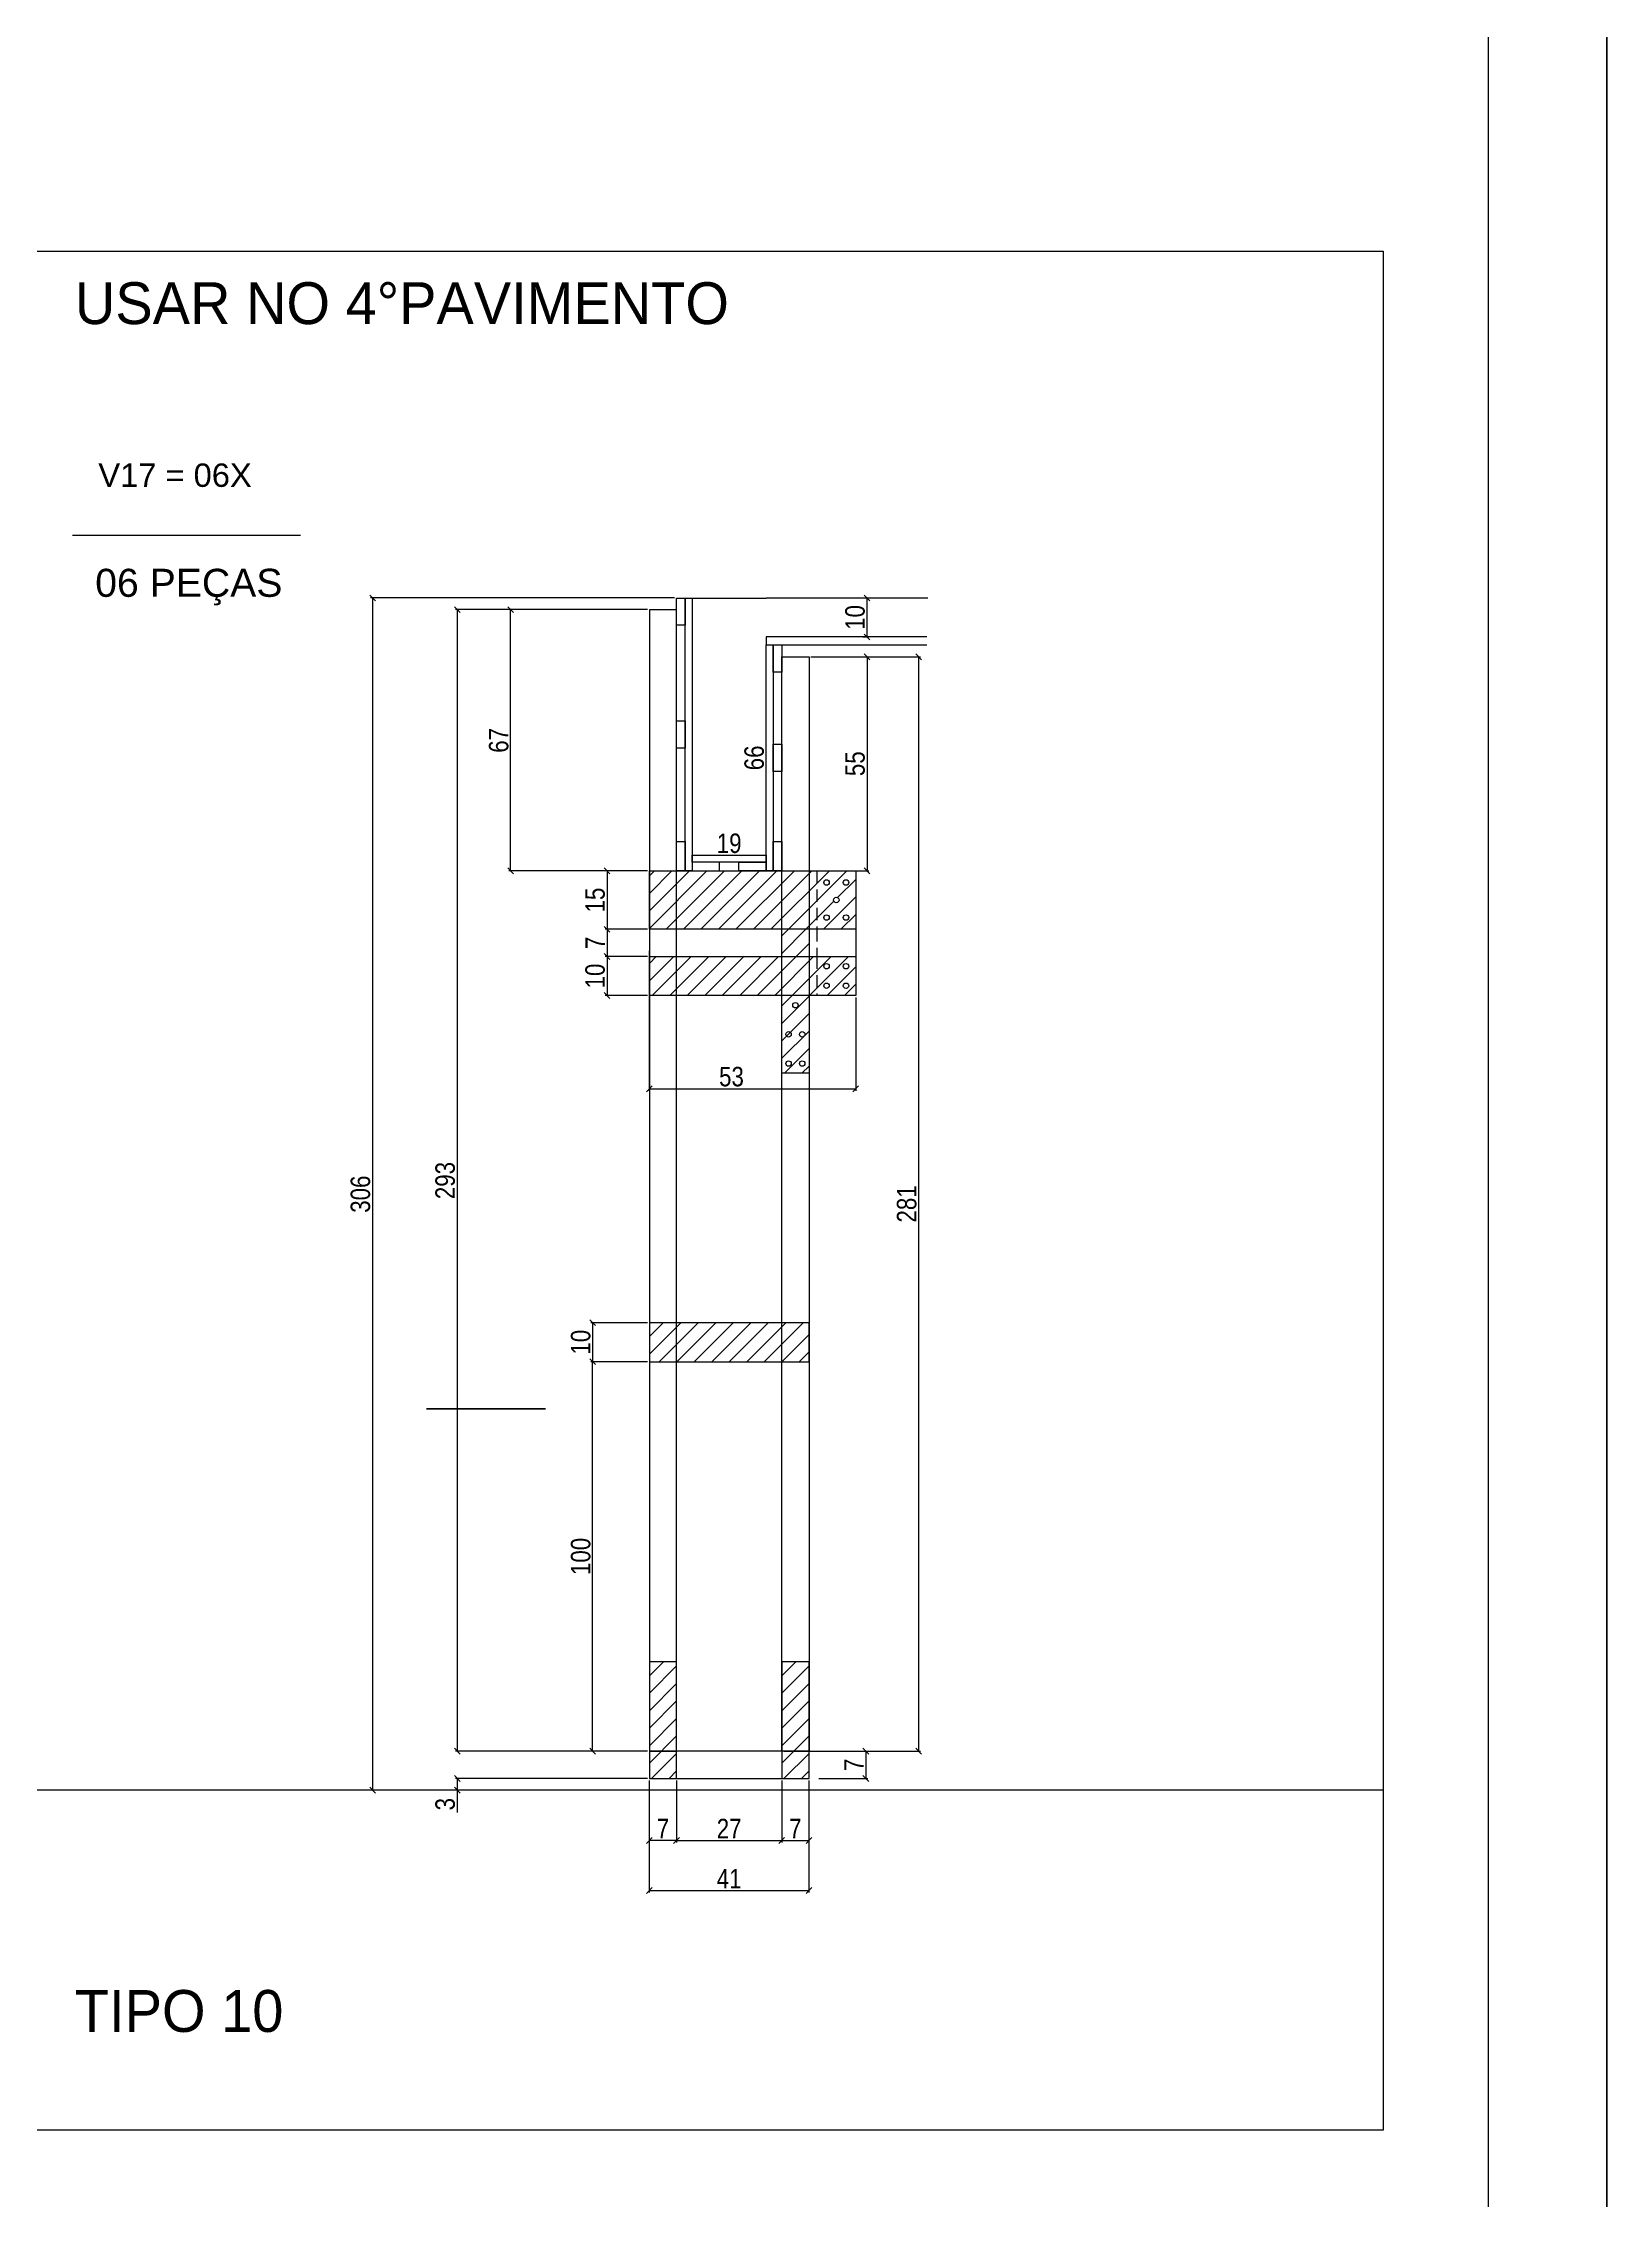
# Model space of a CAD drawing. Extents: x 23583 to 161354, y 153625 to 213918.
# Drawn here: x 34288 to 35091, y 211656 to 212764 of the extents above; entities that cross this region are included whole.
import ezdxf

# ---------------------------------------------------------------- set-up
doc = ezdxf.new("R2010")
doc.units = 0
doc.header["$PDMODE"] = 34
doc.header["$PDSIZE"] = 5
doc.linetypes.add('DASHED2', pattern=[9.525, 6.35, -3.175])
doc.layers.get('0').update_dxf_attribs({"linetype": 'CONTINUOUS'})
doc.layers.get('DEFPOINTS').update_dxf_attribs({"linetype": 'CONTINUOUS'})
for name, color, linetype in [('COTA', 241, 'CONTINUOUS'), ('detalhes', 4, 'CONTINUOUS'), ('HACHURA', 8, 'CONTINUOUS'), ('TIRAS REESCORAMENTO', 252, 'CONTINUOUS'), ('VIGAS', 3, 'CONTINUOUS')]:
    doc.layers.add(name, color=color, linetype=linetype)
doc.layers.add('FOLHA', color=255, linetype='CONTINUOUS', lineweight=40)
doc.styles.add('COTA TECNICA 2X', font='techl___.ttf', dxfattribs={"height": 10})
doc.styles.add('R80-50', font='arial.ttf', dxfattribs={"height": 10})
doc.styles.add('ROMAS860', font='ROMAS860.SHX', dxfattribs={"height": 8.5})
doc.dimstyles.new('SECAO', dxfattribs={"dimscale": 0.333333, "dimtxt": 5, "dimasz": 9, "dimexe": 3, "dimexo": 3, "dimgap": 3, "dimtad": 1, "dimdec": 1, "dimlfac": 0.5, "dimzin": 12, "dimdsep": 46, "dimtxsty": 'COTA TECNICA 2X', "dimblk1": 'OBLIQUE', "dimblk2": 'OBLIQUE', "dimsah": 1, "dimcen": 0.9, "dimclrd": 4, "dimclre": 4, "dimclrt": 240, "dimadec": 1, "dimazin": 3, "dimtfac": 1, "dimtdec": 1, "dimtmove": 0, "dimatfit": 3, "dimfxl": 1, "dimtolj": 1, "dimtzin": 12, "dimarcsym": 0})
pattern_1 = [(45, (11006.978, 14015.694), (-4.49012806, 4.49012806), [])]

# ---------------------------------------------------------------- blocks, each defined once
blk = doc.blocks.new('_Oblique')
at = {"color": 0, "linetype": 'ByBlock', "lineweight": -2}
blk.add_line((-0.5, -0.5), (0.5, 0.5), dxfattribs=at)
blk = doc.blocks.new('*D3094')
at = {"layer": 'DEFPOINTS', "color": 0, "transparency": 16777216}
for p in [(34598.8, 212473.1), (34500.2, 211887), (34598.8, 211887)]:
    blk.add_point(p, dxfattribs=at)
at = {"layer": 'detalhes', "color": 4, "lineweight": -2, "transparency": 16777216}
for p, q in [((34597.8, 212473.1), (34499.2, 212473.1)), ((34500.2, 212473.1), (34500.2, 211887)), ((34597.8, 211887), (34499.2, 211887))]:
    blk.add_line(p, q, dxfattribs=at)
at = {"layer": 'detalhes', "color": 4, "lineweight": -2, "transparency": 16777216, "xscale": 3, "yscale": 3, "zscale": 3}
for p, rotation in [((34500.2, 212473.1), 90), ((34500.2, 211887), 270)]:
    blk.add_blockref('_Oblique', p, dxfattribs=dict(at, rotation=rotation))
at = {"layer": 'detalhes', "color": 240, "transparency": 16777216, "insert": (34494, 212180), "char_height": 10, "attachment_point": 5, "rotation": 90, "style": 'COTA TECNICA 2X'}
blk.add_mtext('\\A1;293', dxfattribs=at)
blk = doc.blocks.new('*D3095')
at = {"layer": 'DEFPOINTS', "color": 0, "transparency": 16777216}
for p in [(34598.8, 211873), (34680.8, 211873), (34680.8, 211815.5)]:
    blk.add_point(p, dxfattribs=at)
at = {"layer": 'detalhes', "color": 4, "lineweight": -2, "transparency": 16777216}
for p, q in [((34598.8, 211872), (34598.8, 211814.5)), ((34680.8, 211872), (34680.8, 211814.5)), ((34598.8, 211815.5), (34680.8, 211815.5))]:
    blk.add_line(p, q, dxfattribs=at)
at = {"layer": 'detalhes', "color": 4, "lineweight": -2, "transparency": 16777216, "xscale": 3, "yscale": 3, "zscale": 3, "rotation": 180}
blk.add_blockref('_Oblique', (34598.8, 211815.5), dxfattribs=at)
at = {"layer": 'detalhes', "color": 4, "lineweight": -2, "transparency": 16777216, "xscale": 3, "yscale": 3, "zscale": 3}
blk.add_blockref('_Oblique', (34680.8, 211815.5), dxfattribs=at)
at = {"layer": 'detalhes', "color": 240, "transparency": 16777216, "insert": (34639.8, 211821.6), "char_height": 10, "attachment_point": 5, "style": 'COTA TECNICA 2X'}
blk.add_mtext('\\A1;41', dxfattribs=at)
blk = doc.blocks.new('*D3096')
at = {"layer": 'DEFPOINTS', "color": 0, "transparency": 16777216}
for p in [(34612.8, 211873), (34666.8, 211873), (34666.8, 211841.2)]:
    blk.add_point(p, dxfattribs=at)
at = {"layer": 'detalhes', "color": 4, "lineweight": -2, "transparency": 16777216}
for p, q in [((34612.8, 211872), (34612.8, 211840.2)), ((34666.8, 211872), (34666.8, 211840.2)), ((34612.8, 211841.2), (34666.8, 211841.2))]:
    blk.add_line(p, q, dxfattribs=at)
at = {"layer": 'detalhes', "color": 4, "lineweight": -2, "transparency": 16777216, "xscale": 3, "yscale": 3, "zscale": 3, "rotation": 180}
blk.add_blockref('_Oblique', (34612.8, 211841.2), dxfattribs=at)
at = {"layer": 'detalhes', "color": 4, "lineweight": -2, "transparency": 16777216, "xscale": 3, "yscale": 3, "zscale": 3}
blk.add_blockref('_Oblique', (34666.8, 211841.2), dxfattribs=at)
at = {"layer": 'detalhes', "color": 240, "transparency": 16777216, "insert": (34639.8, 211847.3), "char_height": 10, "attachment_point": 5, "style": 'COTA TECNICA 2X'}
blk.add_mtext('\\A1;27', dxfattribs=at)
blk = doc.blocks.new('*D3097')
at = {"layer": 'DEFPOINTS', "color": 0, "transparency": 16777216}
for p in [(34666.8, 211841.2), (34680.8, 211841.2), (34680.8, 211841.2)]:
    blk.add_point(p, dxfattribs=at)
at = {"layer": 'detalhes', "color": 4, "lineweight": -2, "transparency": 16777216}
blk.add_line((34666.8, 211841.2), (34680.8, 211841.2), dxfattribs=at)
at = {"layer": 'detalhes', "color": 4, "lineweight": -2, "transparency": 16777216, "xscale": 3, "yscale": 3, "zscale": 3, "rotation": 180}
blk.add_blockref('_Oblique', (34666.8, 211841.2), dxfattribs=at)
at = {"layer": 'detalhes', "color": 4, "lineweight": -2, "transparency": 16777216, "xscale": 3, "yscale": 3, "zscale": 3}
blk.add_blockref('_Oblique', (34680.8, 211841.2), dxfattribs=at)
at = {"layer": 'detalhes', "color": 240, "transparency": 16777216, "insert": (34673.8, 211847.3), "char_height": 10, "attachment_point": 5, "style": 'COTA TECNICA 2X'}
blk.add_mtext('\\A1;7', dxfattribs=at)
blk = doc.blocks.new('*D3098')
at = {"layer": 'DEFPOINTS', "color": 0, "transparency": 16777216}
for p in [(34598.8, 211841.2), (34598.8, 211841.2), (34612.8, 211841.2)]:
    blk.add_point(p, dxfattribs=at)
at = {"layer": 'detalhes', "color": 4, "lineweight": -2, "transparency": 16777216}
blk.add_line((34612.8, 211841.2), (34598.8, 211841.2), dxfattribs=at)
at = {"layer": 'detalhes', "color": 4, "lineweight": -2, "transparency": 16777216, "xscale": 3, "yscale": 3, "zscale": 3, "rotation": 180}
blk.add_blockref('_Oblique', (34598.8, 211841.2), dxfattribs=at)
at = {"layer": 'detalhes', "color": 4, "lineweight": -2, "transparency": 16777216, "xscale": 3, "yscale": 3, "zscale": 3}
blk.add_blockref('_Oblique', (34612.8, 211841.2), dxfattribs=at)
at = {"layer": 'detalhes', "color": 240, "transparency": 16777216, "insert": (34605.8, 211847.3), "char_height": 10, "attachment_point": 5, "style": 'COTA TECNICA 2X'}
blk.add_mtext('\\A1;7', dxfattribs=at)
blk = doc.blocks.new('*D3099')
at = {"layer": 'DEFPOINTS', "color": 0, "transparency": 16777216}
for p in [(34598.8, 212107), (34569.7, 212087), (34598.8, 212087)]:
    blk.add_point(p, dxfattribs=at)
at = {"layer": 'detalhes', "color": 4, "lineweight": -2, "transparency": 16777216}
for p, q in [((34597.8, 212107), (34568.7, 212107)), ((34569.7, 212107), (34569.7, 212087)), ((34597.8, 212087), (34568.7, 212087))]:
    blk.add_line(p, q, dxfattribs=at)
at = {"layer": 'detalhes', "color": 4, "lineweight": -2, "transparency": 16777216, "xscale": 3, "yscale": 3, "zscale": 3}
for p, rotation in [((34569.7, 212107), 90), ((34569.7, 212087), 270)]:
    blk.add_blockref('_Oblique', p, dxfattribs=dict(at, rotation=rotation))
at = {"layer": 'detalhes', "color": 240, "transparency": 16777216, "insert": (34563.6, 212097), "char_height": 10, "attachment_point": 5, "rotation": 90, "style": 'COTA TECNICA 2X'}
blk.add_mtext('\\A1;10', dxfattribs=at)
blk = doc.blocks.new('*D3100')
at = {"layer": 'DEFPOINTS', "color": 0, "transparency": 16777216}
for p in [(34527.6, 212473.1), (34598.8, 212473.1), (34598.8, 212339)]:
    blk.add_point(p, dxfattribs=at)
at = {"layer": 'detalhes', "color": 4, "lineweight": -2, "transparency": 16777216}
for p, q in [((34597.8, 212473.1), (34526.6, 212473.1)), ((34527.6, 212339), (34527.6, 212473.1)), ((34597.8, 212339), (34526.6, 212339))]:
    blk.add_line(p, q, dxfattribs=at)
at = {"layer": 'detalhes', "color": 4, "lineweight": -2, "transparency": 16777216, "xscale": 3, "yscale": 3, "zscale": 3}
for p, rotation in [((34527.6, 212473.1), 90), ((34527.6, 212339), 270)]:
    blk.add_blockref('_Oblique', p, dxfattribs=dict(at, rotation=rotation))
at = {"layer": 'detalhes', "color": 240, "transparency": 16777216, "insert": (34521.5, 212406), "char_height": 10, "attachment_point": 5, "rotation": 90, "style": 'COTA TECNICA 2X'}
blk.add_mtext('\\A1;67', dxfattribs=at)
blk = doc.blocks.new('*D3101')
at = {"layer": 'DEFPOINTS', "color": 0, "transparency": 16777216}
for p in [(34680.8, 212448.9), (34680.8, 212339), (34710.6, 212339)]:
    blk.add_point(p, dxfattribs=at)
at = {"layer": 'detalhes', "color": 4, "lineweight": -2, "transparency": 16777216}
for p, q in [((34681.8, 212448.9), (34711.6, 212448.9)), ((34710.6, 212448.9), (34710.6, 212339)), ((34681.8, 212339), (34711.6, 212339))]:
    blk.add_line(p, q, dxfattribs=at)
at = {"layer": 'detalhes', "color": 4, "lineweight": -2, "transparency": 16777216, "xscale": 3, "yscale": 3, "zscale": 3}
for p, rotation in [((34710.6, 212448.9), 90), ((34710.6, 212339), 270)]:
    blk.add_blockref('_Oblique', p, dxfattribs=dict(at, rotation=rotation))
at = {"layer": 'detalhes', "color": 240, "transparency": 16777216, "insert": (34704.5, 212394), "char_height": 10, "attachment_point": 5, "rotation": 90, "style": 'COTA TECNICA 2X'}
blk.add_mtext('\\A1;55', dxfattribs=at)
blk = doc.blocks.new('*D3102')
at = {"layer": 'DEFPOINTS', "color": 0, "transparency": 16777216}
for p in [(34612.8, 212479.1), (34456.7, 211867), (34598.8, 211867)]:
    blk.add_point(p, dxfattribs=at)
at = {"layer": 'detalhes', "color": 4, "lineweight": -2, "transparency": 16777216}
for p, q in [((34611.8, 212479.1), (34455.7, 212479.1)), ((34456.7, 212479.1), (34456.7, 211867)), ((34597.8, 211867), (34455.7, 211867))]:
    blk.add_line(p, q, dxfattribs=at)
at = {"layer": 'detalhes', "color": 4, "lineweight": -2, "transparency": 16777216, "xscale": 3, "yscale": 3, "zscale": 3}
for p, rotation in [((34456.7, 212479.1), 90), ((34456.7, 211867), 270)]:
    blk.add_blockref('_Oblique', p, dxfattribs=dict(at, rotation=rotation))
at = {"layer": 'detalhes', "color": 240, "transparency": 16777216, "insert": (34450.5, 212173), "char_height": 10, "attachment_point": 5, "rotation": 90, "style": 'COTA TECNICA 2X'}
blk.add_mtext('\\A1;306', dxfattribs=at)
blk = doc.blocks.new('*D3103')
at = {"layer": 'DEFPOINTS', "color": 0, "transparency": 16777216}
for p in [(34598.8, 211873), (34500.2, 211867), (34598.8, 211867)]:
    blk.add_point(p, dxfattribs=at)
at = {"layer": 'detalhes', "color": 4, "lineweight": -2, "transparency": 16777216}
for p, q in [((34597.8, 211873), (34499.2, 211873)), ((34500.2, 211873), (34500.2, 211867)), ((34597.8, 211867), (34499.2, 211867)), ((34500.2, 211867), (34500.2, 211855.6))]:
    blk.add_line(p, q, dxfattribs=at)
at = {"layer": 'detalhes', "color": 4, "lineweight": -2, "transparency": 16777216, "xscale": 3, "yscale": 3, "zscale": 3}
for p, rotation in [((34500.2, 211873), 90), ((34500.2, 211867), 270)]:
    blk.add_blockref('_Oblique', p, dxfattribs=dict(at, rotation=rotation))
at = {"layer": 'detalhes', "color": 240, "transparency": 16777216, "insert": (34494, 211859.8), "char_height": 10, "attachment_point": 5, "rotation": 90, "style": 'COTA TECNICA 2X'}
blk.add_mtext('\\A1;3', dxfattribs=at)
blk = doc.blocks.new('*D3104')
at = {"layer": 'DEFPOINTS', "color": 0, "transparency": 16777216}
for p in [(34635.9, 212479.1), (34658.8, 212479.1), (34635.9, 212347)]:
    blk.add_point(p, dxfattribs=at)
at = {"layer": 'detalhes', "color": 240, "transparency": 16777216, "insert": (34652.7, 212397), "char_height": 10, "attachment_point": 5, "rotation": 90, "style": 'COTA TECNICA 2X'}
blk.add_mtext('\\A1;66', dxfattribs=at)
blk = doc.blocks.new('*D3105')
at = {"layer": 'DEFPOINTS', "color": 0, "transparency": 16777216}
for p in [(34620.8, 212347), (34658.8, 212347), (34658.8, 212347)]:
    blk.add_point(p, dxfattribs=at)
at = {"layer": 'detalhes', "color": 240, "transparency": 16777216, "insert": (34639.8, 212353.1), "char_height": 10, "attachment_point": 5, "style": 'COTA TECNICA 2X'}
blk.add_mtext('\\A1;19', dxfattribs=at)
blk = doc.blocks.new('*D3106')
at = {"layer": 'DEFPOINTS', "color": 0, "transparency": 16777216}
for p in [(34569.7, 212087), (34598.8, 212087), (34597.8, 211887)]:
    blk.add_point(p, dxfattribs=at)
at = {"layer": 'detalhes', "color": 4, "lineweight": -2, "transparency": 16777216}
for p, q in [((34597.8, 212087), (34568.7, 212087)), ((34569.7, 211887), (34569.7, 212087)), ((34596.8, 211887), (34568.7, 211887))]:
    blk.add_line(p, q, dxfattribs=at)
at = {"layer": 'detalhes', "color": 4, "lineweight": -2, "transparency": 16777216, "xscale": 3, "yscale": 3, "zscale": 3}
for p, rotation in [((34569.7, 212087), 90), ((34569.7, 211887), 270)]:
    blk.add_blockref('_Oblique', p, dxfattribs=dict(at, rotation=rotation))
at = {"layer": 'detalhes', "color": 240, "transparency": 16777216, "insert": (34563.6, 211987), "char_height": 10, "attachment_point": 5, "rotation": 90, "style": 'COTA TECNICA 2X'}
blk.add_mtext('\\A1;100', dxfattribs=at)
blk = doc.blocks.new('*D3107')
at = {"layer": 'DEFPOINTS', "color": 0, "transparency": 16777216}
for p in [(34598.8, 212299), (34704.8, 212275), (34704.8, 212227.1)]:
    blk.add_point(p, dxfattribs=at)
at = {"layer": 'detalhes', "color": 4, "lineweight": -2, "transparency": 16777216}
for p, q in [((34598.8, 212298), (34598.8, 212226.1)), ((34704.8, 212274), (34704.8, 212226.1)), ((34598.8, 212227.1), (34704.8, 212227.1))]:
    blk.add_line(p, q, dxfattribs=at)
at = {"layer": 'detalhes', "color": 4, "lineweight": -2, "transparency": 16777216, "xscale": 3, "yscale": 3, "zscale": 3, "rotation": 180}
blk.add_blockref('_Oblique', (34598.8, 212227.1), dxfattribs=at)
at = {"layer": 'detalhes', "color": 4, "lineweight": -2, "transparency": 16777216, "xscale": 3, "yscale": 3, "zscale": 3}
blk.add_blockref('_Oblique', (34704.8, 212227.1), dxfattribs=at)
at = {"layer": 'detalhes', "color": 240, "transparency": 16777216, "insert": (34641, 212233.3), "char_height": 10, "attachment_point": 5, "style": 'COTA TECNICA 2X'}
blk.add_mtext('\\A1;53', dxfattribs=at)
blk = doc.blocks.new('*D3108')
at = {"layer": 'DEFPOINTS', "color": 0, "transparency": 16777216}
for p in [(34707.4, 212479.1), (34710.6, 212479.1), (34707.4, 212459.1)]:
    blk.add_point(p, dxfattribs=at)
at = {"layer": 'detalhes', "color": 4, "lineweight": -2, "transparency": 16777216}
for p, q in [((34708.4, 212479.1), (34711.6, 212479.1)), ((34710.6, 212459.1), (34710.6, 212479.1)), ((34708.4, 212459.1), (34711.6, 212459.1))]:
    blk.add_line(p, q, dxfattribs=at)
at = {"layer": 'detalhes', "color": 4, "lineweight": -2, "transparency": 16777216, "xscale": 3, "yscale": 3, "zscale": 3}
for p, rotation in [((34710.6, 212479.1), 90), ((34710.6, 212459.1), 270)]:
    blk.add_blockref('_Oblique', p, dxfattribs=dict(at, rotation=rotation))
at = {"layer": 'detalhes', "color": 240, "transparency": 16777216, "insert": (34704.5, 212469.1), "char_height": 10, "attachment_point": 5, "rotation": 90, "style": 'COTA TECNICA 2X'}
blk.add_mtext('\\A1;10', dxfattribs=at)
blk = doc.blocks.new('*D3109')
at = {"layer": 'DEFPOINTS', "color": 0, "transparency": 16777216}
for p in [(34681.8, 212448.9), (34681.8, 211887), (34737.1, 211887)]:
    blk.add_point(p, dxfattribs=at)
at = {"layer": 'detalhes', "color": 4, "lineweight": -2, "transparency": 16777216}
for p, q in [((34682.8, 212448.9), (34738.1, 212448.9)), ((34737.1, 212448.9), (34737.1, 211887)), ((34682.8, 211887), (34738.1, 211887))]:
    blk.add_line(p, q, dxfattribs=at)
at = {"layer": 'detalhes', "color": 4, "lineweight": -2, "transparency": 16777216, "xscale": 3, "yscale": 3, "zscale": 3}
for p, rotation in [((34737.1, 212448.9), 90), ((34737.1, 211887), 270)]:
    blk.add_blockref('_Oblique', p, dxfattribs=dict(at, rotation=rotation))
at = {"layer": 'detalhes', "color": 240, "transparency": 16777216, "insert": (34731, 212168), "char_height": 10, "attachment_point": 5, "rotation": 90, "style": 'COTA TECNICA 2X'}
blk.add_mtext('\\A1;281', dxfattribs=at)
blk = doc.blocks.new('*D3110')
at = {"layer": 'DEFPOINTS', "color": 0, "transparency": 16777216}
for p in [(34666.8, 211887), (34684.9, 211873), (34710, 211873)]:
    blk.add_point(p, dxfattribs=at)
at = {"layer": 'detalhes', "color": 4, "lineweight": -2, "transparency": 16777216}
for p, q in [((34667.8, 211887), (34711, 211887)), ((34710, 211887), (34710, 211873)), ((34685.9, 211873), (34711, 211873))]:
    blk.add_line(p, q, dxfattribs=at)
at = {"layer": 'detalhes', "color": 4, "lineweight": -2, "transparency": 16777216, "xscale": 3, "yscale": 3, "zscale": 3}
for p, rotation in [((34710, 211887), 90), ((34710, 211873), 270)]:
    blk.add_blockref('_Oblique', p, dxfattribs=dict(at, rotation=rotation))
at = {"layer": 'detalhes', "color": 240, "transparency": 16777216, "insert": (34703.9, 211880), "char_height": 10, "attachment_point": 5, "rotation": 90, "style": 'COTA TECNICA 2X'}
blk.add_mtext('\\A1;7', dxfattribs=at)
blk = doc.blocks.new('*D3111')
at = {"layer": 'DEFPOINTS', "color": 0, "transparency": 16777216}
for p in [(34598.8, 212339), (34577.1, 212309), (34598.8, 212309)]:
    blk.add_point(p, dxfattribs=at)
at = {"layer": 'detalhes', "color": 4, "lineweight": -2, "transparency": 16777216}
for p, q in [((34597.8, 212339), (34576.1, 212339)), ((34577.1, 212339), (34577.1, 212309)), ((34597.8, 212309), (34576.1, 212309))]:
    blk.add_line(p, q, dxfattribs=at)
at = {"layer": 'detalhes', "color": 4, "lineweight": -2, "transparency": 16777216, "xscale": 3, "yscale": 3, "zscale": 3}
for p, rotation in [((34577.1, 212339), 90), ((34577.1, 212309), 270)]:
    blk.add_blockref('_Oblique', p, dxfattribs=dict(at, rotation=rotation))
at = {"layer": 'detalhes', "color": 240, "transparency": 16777216, "insert": (34571, 212324), "char_height": 10, "attachment_point": 5, "rotation": 90, "style": 'COTA TECNICA 2X'}
blk.add_mtext('\\A1;15', dxfattribs=at)
blk = doc.blocks.new('*D3112')
at = {"layer": 'DEFPOINTS', "color": 0, "transparency": 16777216}
for p in [(34598.8, 212295), (34577.1, 212275), (34598.8, 212275)]:
    blk.add_point(p, dxfattribs=at)
at = {"layer": 'detalhes', "color": 4, "lineweight": -2, "transparency": 16777216}
for p, q in [((34597.8, 212295), (34576.1, 212295)), ((34577.1, 212295), (34577.1, 212275)), ((34597.8, 212275), (34576.1, 212275))]:
    blk.add_line(p, q, dxfattribs=at)
at = {"layer": 'detalhes', "color": 4, "lineweight": -2, "transparency": 16777216, "xscale": 3, "yscale": 3, "zscale": 3}
for p, rotation in [((34577.1, 212295), 90), ((34577.1, 212275), 270)]:
    blk.add_blockref('_Oblique', p, dxfattribs=dict(at, rotation=rotation))
at = {"layer": 'detalhes', "color": 240, "transparency": 16777216, "insert": (34571, 212285), "char_height": 10, "attachment_point": 5, "rotation": 90, "style": 'COTA TECNICA 2X'}
blk.add_mtext('\\A1;10', dxfattribs=at)
blk = doc.blocks.new('*D3113')
at = {"layer": 'DEFPOINTS', "color": 0, "transparency": 16777216}
for p in [(34598.8, 212309), (34577.1, 212295), (34598.8, 212295)]:
    blk.add_point(p, dxfattribs=at)
at = {"layer": 'detalhes', "color": 4, "lineweight": -2, "transparency": 16777216}
for p, q in [((34597.8, 212309), (34576.1, 212309)), ((34577.1, 212309), (34577.1, 212295)), ((34597.8, 212295), (34576.1, 212295))]:
    blk.add_line(p, q, dxfattribs=at)
at = {"layer": 'detalhes', "color": 4, "lineweight": -2, "transparency": 16777216, "xscale": 3, "yscale": 3, "zscale": 3}
for p, rotation in [((34577.1, 212309), 90), ((34577.1, 212295), 270)]:
    blk.add_blockref('_Oblique', p, dxfattribs=dict(at, rotation=rotation))
at = {"layer": 'detalhes', "color": 240, "transparency": 16777216, "insert": (34571, 212302), "char_height": 10, "attachment_point": 5, "rotation": 90, "style": 'COTA TECNICA 2X'}
blk.add_mtext('\\A1;7', dxfattribs=at)

msp = doc.modelspace()

# ---------------------------------------------------------------- hatches: boundary and pattern name
at = {"layer": 'COTA'}
h = msp.add_hatch(dxfattribs=at)
h.set_pattern_fill('ANSI31', color=256, scale=2, style=0)
h.set_pattern_definition(pattern_1)
h.paths.add_polyline_path([(34704.83, 212339.02), (34598.83, 212339.02), (34598.83, 212309.02), (34704.83, 212309.02)])
edge = h.paths.add_edge_path(flags=16)
edge.add_arc((34689.83, 212315.02), 1.4, 0, 360)
edge = h.paths.add_edge_path(flags=16)
edge.add_arc((34694.83, 212324.02), 1.4, 0, 360)
edge = h.paths.add_edge_path(flags=16)
edge.add_arc((34689.83, 212333.02), 1.4, 0, 360)
edge = h.paths.add_edge_path(flags=16)
edge.add_arc((34699.83, 212315.02), 1.4, 0, 360)
edge = h.paths.add_edge_path(flags=16)
edge.add_arc((34699.83, 212333.02), 1.4, 0, 360)
h = msp.add_hatch(dxfattribs=at)
h.set_pattern_fill('ANSI31', color=256, scale=2, style=0)
h.set_pattern_definition(pattern_1)
h.paths.add_polyline_path([(34666.83, 212309.02), (34666.83, 212295.02), (34680.83, 212295.02), (34680.83, 212309.02)])
h = msp.add_hatch(dxfattribs=at)
h.set_pattern_fill('ANSI31', color=256, scale=2, style=0)
h.set_pattern_definition(pattern_1)
h.paths.add_polyline_path([(34704.83, 212295.02), (34598.83, 212295.02), (34598.83, 212275.02), (34704.83, 212275.02)])
edge = h.paths.add_edge_path(flags=16)
edge.add_arc((34689.83, 212290.02), 1.4, 0, 360)
edge = h.paths.add_edge_path(flags=16)
edge.add_arc((34689.83, 212280.02), 1.4, 0, 360)
edge = h.paths.add_edge_path(flags=16)
edge.add_arc((34699.83, 212290.02), 1.4, 0, 360)
edge = h.paths.add_edge_path(flags=16)
edge.add_arc((34699.83, 212280.02), 1.4, 0, 360)
h = msp.add_hatch(dxfattribs=at)
h.set_pattern_fill('ANSI31', color=256, scale=2, style=0)
h.set_pattern_definition(pattern_1)
h.paths.add_polyline_path([(34666.83, 212235.08), (34680.83, 212235.08), (34680.83, 212275.02), (34666.83, 212275.02)])
h = msp.add_hatch(dxfattribs=at)
h.set_pattern_fill('ANSI31', color=256, scale=2, style=0)
h.set_pattern_definition([(45, (11006.978, 13985.694), (-4.49012806, 4.49012806), [])])
h.paths.add_polyline_path([(34680.83, 212106.99), (34598.83, 212106.99), (34598.83, 212086.99), (34680.83, 212086.99)])
h = msp.add_hatch(dxfattribs=at)
h.set_pattern_fill('ANSI31', color=256, scale=2, style=0)
h.set_pattern_definition([(45, (14754.611, 206063.7836), (-4.490128, 4.490128), [])])
h.paths.add_polyline_path([(34598.83, 211872.97), (34612.83, 211872.97), (34612.83, 211932.97), (34598.83, 211932.97)])
h = msp.add_hatch(dxfattribs=at)
h.set_pattern_fill('ANSI31', color=256, scale=2, style=0)
h.set_pattern_definition([(45, (14822.611, 206063.7836), (-4.490128, 4.490128), [])])
h.paths.add_polyline_path([(34666.83, 211872.97), (34680.83, 211872.97), (34680.83, 211932.97), (34666.83, 211932.97)])

# ---------------------------------------------------------------- linework, layer by layer
at = {"color": 30}
msp.add_line((35029.57, 213857.22), (35029.57, 210357.89), dxfattribs=at)
at = {"linetype": 'Continuous'}
msp.add_line((34704.83, 212309.02), (34704.83, 212295.02), dxfattribs=at)
msp.add_line((34680.83, 212235.08), (34666.83, 212235.08))
for points in [[(34598.83, 211886.97), (34612.83, 211886.97), (34612.83, 212473.07), (34598.83, 212473.07)], [(34680.83, 211886.97), (34666.83, 211886.97), (34666.83, 212448.94), (34680.83, 212448.94)], [(34704.83, 212309.02), (34598.83, 212309.02), (34598.83, 212339.02), (34704.83, 212339.02)], [(34704.83, 212275.02), (34598.83, 212275.02), (34598.83, 212295.02), (34704.83, 212295.02)], [(34598.83, 211872.97), (34612.83, 211872.97), (34612.83, 211932.97), (34598.83, 211932.97)], [(34666.83, 211872.97), (34680.83, 211872.97), (34680.83, 211932.97), (34666.83, 211932.97)]]:
    msp.add_lwpolyline(points, close=True, dxfattribs=at)
for points in [[(34598.83, 212086.99), (34680.83, 212086.99), (34680.83, 212106.99), (34598.83, 212106.99), (34598.83, 212086.99)], [(34620.83, 211872.97), (34680.83, 211872.97), (34680.83, 211886.97), (34598.83, 211886.97), (34598.83, 211872.97), (34620.83, 211872.97)]]:
    msp.add_lwpolyline(points, dxfattribs=at)
for centre in [(34689.83, 212333.02), (34699.83, 212333.02), (34694.83, 212324.02), (34689.83, 212315.02), (34699.83, 212315.02), (34689.83, 212290.02), (34699.83, 212290.02), (34689.83, 212280.02), (34699.83, 212280.02), (34673.83, 212270.02), (34670.33, 212255.05), (34677.33, 212255.05), (34670.33, 212240.08), (34677.33, 212240.08)]:
    msp.add_circle(centre, 1.4)
at = {"layer": 'COTA', "linetype": 'DASHED2'}
for p, q in [((34684.83, 212339.02), (34684.83, 212309.02)), ((34684.83, 212309.02), (34684.83, 212295.02)), ((34684.83, 212295.02), (34684.83, 212275.02))]:
    msp.add_line(p, q, dxfattribs=at)
at = {"layer": 'FOLHA'}
for p, q in [((35090.53, 213918.18), (35090.53, 210296.93)), ((34545.41, 212062.87), (34484.45, 212062.87))]:
    msp.add_line(p, q, dxfattribs=at)
at = {"layer": 'HACHURA', "color": 7}
msp.add_line((34302.57, 212511.38), (34419.72, 212511.38), dxfattribs=at)
at = {"layer": 'TIRAS REESCORAMENTO', "linetype": 'ByBlock'}
for p, q in [((34620.83, 212479.07), (34658.83, 212479.07)), ((34741.79, 212479.07), (34658.83, 212479.07)), ((34658.83, 212455.07), (34741.31, 212455.07)), ((34975.73, 211866.97), (29767.28, 211866.97))]:
    msp.add_line(p, q, dxfattribs=at)
for points in [[(34612.83, 212479.07), (34617.23, 212479.07), (34617.23, 212465.07), (34612.83, 212465.07)], [(34662.43, 212455.07), (34666.83, 212455.07), (34666.83, 212441.07), (34662.43, 212441.07)], [(34612.83, 212416.04), (34617.23, 212416.04), (34617.23, 212402.04), (34612.83, 212402.04)], [(34662.43, 212404.04), (34666.83, 212404.04), (34666.83, 212390.04), (34662.43, 212390.04)], [(34612.83, 212354.02), (34617.23, 212354.02), (34617.23, 212339.02), (34612.83, 212339.02)], [(34658.83, 212343.42), (34620.83, 212343.42), (34620.83, 212347.02), (34658.83, 212347.02)], [(34662.43, 212354.02), (34666.83, 212354.02), (34666.83, 212339.02), (34662.43, 212339.02)], [(34634.79, 212339.02), (34634.79, 212343.42), (34620.83, 212343.42), (34620.83, 212339.02)], [(34644.86, 212339.02), (34644.86, 212343.42), (34658.83, 212343.42), (34658.83, 212339.02)]]:
    msp.add_lwpolyline(points, close=True, dxfattribs=at)
for points in [[(34620.83, 212339.02), (34617.23, 212339.02), (34617.23, 212479.07), (34620.83, 212479.07), (34620.83, 212339.02)], [(34741.31, 212459.07), (34658.83, 212459.07), (34658.83, 212455.07), (34741.31, 212455.07)], [(34662.43, 212339.02), (34658.83, 212339.02), (34658.83, 212455.07), (34662.43, 212455.07), (34662.43, 212339.02)]]:
    msp.add_lwpolyline(points, dxfattribs=at)
at = {"layer": 'VIGAS'}
msp.add_lwpolyline([(34975.73, 211692.36), (34256.53, 211692.36), (34256.53, 212657.15), (34975.73, 212657.15)], close=True, dxfattribs=at)

# ---------------------------------------------------------------- texts
at = {"layer": 'COTA', "color": 5, "style": 'ROMAS860'}
for s, p in [('USAR NO 4°PAVIMENTO', (34303.82, 212619.71)), ('TIPO 10', (34303.82, 211742.88))]:
    msp.add_text(s, height=21.505, dxfattribs=at).set_placement(p)
at = {"layer": 'VIGAS', "color": 7, "attachment_point": 1, "style": 'R80-50'}
for s, width, insert, char_height in [('V17 = 06X', 124.324, (34315.87, 212548.15), 12), ('06 PEÇAS', 162.221, (34314.25, 212494.09), 14.4)]:
    msp.add_mtext_dynamic_manual_height_columns(s, width=width, gutter_width=50, heights=[0], dxfattribs=dict(at, insert=insert, char_height=char_height))

# ---------------------------------------------------------------- dimensions: what is measured, and where the dimension line sits
at = {"layer": 'detalhes', "color": 3}
for base, p1, p2, picture, middle in [((34456.7178, 211866.9742), (34612.8296, 212479.0674), (34598.8296, 211866.9742), '*D3102', (34450.4985, 212173.0208)), ((34710.58, 212479.07), (34707.43, 212459.07), (34707.43, 212479.07), '*D3108', (34704.48, 212469.07)), ((34500.2212, 211886.9742), (34598.8296, 212473.0674), (34598.8296, 211886.9742), '*D3094', (34493.9727, 212180.0208)), ((34527.56, 212473.07), (34598.83, 212339.02), (34598.83, 212473.07), '*D3100', (34521.46, 212406.04)), ((34710.58, 212339.02), (34680.83, 212448.94), (34680.83, 212339.02), '*D3101', (34704.47, 212393.98)), ((34737.12, 211886.97), (34681.83, 212448.94), (34681.83, 211886.97), '*D3109', (34731.03, 212167.96)), ((34577.06, 212309.02), (34598.83, 212339.02), (34598.83, 212309.02), '*D3111', (34570.95, 212324.02)), ((34577.06, 212295.02), (34598.83, 212309.02), (34598.83, 212295.02), '*D3113', (34570.99, 212302.02)), ((34577.06, 212275.02), (34598.83, 212295.02), (34598.83, 212275.02), '*D3112', (34570.96, 212285.02)), ((34569.73, 212086.99), (34598.83, 212106.99), (34598.83, 212086.99), '*D3099', (34563.63, 212096.99)), ((34569.73, 212086.99), (34597.83, 211886.97), (34598.83, 212086.99), '*D3106', (34563.63, 211986.98)), ((34709.98, 211872.97), (34666.83, 211886.97), (34684.89, 211872.97), '*D3110', (34703.9, 211879.97)), ((34500.22, 211866.97), (34598.83, 211872.97), (34598.83, 211866.97), '*D3103', (34494, 211859.81))]:
    dim = msp.add_linear_dim(base=base, p1=p1, p2=p2, angle=90, dimstyle='SECAO', dxfattribs=at)
    dim.commit()
    dim.dimension.update_dxf_attribs({"geometry": picture, "text_midpoint": middle})
dim = msp.add_linear_dim(base=(34658.83, 212479.07), p1=(34635.87, 212347.02), p2=(34635.87, 212479.07), angle=90, dimstyle='SECAO', override={"dimse1": 1, "dimse2": 1, "dimsd1": 1, "dimsd2": 1}, dxfattribs=at)
dim.commit()
dim.dimension.update_dxf_attribs({"geometry": '*D3104', "text_midpoint": (34658.83, 212397.04), "dimtype": 160})
dim = msp.add_linear_dim(base=(34658.83, 212347.02), p1=(34620.83, 212347.02), p2=(34658.83, 212347.02), dimstyle='SECAO', override={"dimse1": 1, "dimse2": 1, "dimsd1": 1, "dimsd2": 1}, dxfattribs=at)
dim.commit()
dim.dimension.update_dxf_attribs({"geometry": '*D3105', "text_midpoint": (34639.83, 212347.02), "dimtype": 160})
for base, p1, p2, picture, middle in [((34704.83, 212227.1), (34598.83, 212299.02), (34704.83, 212275.02), '*D3107', (34640.96, 212227.1)), ((34680.83, 211815.52), (34598.83, 211872.97), (34680.83, 211872.97), '*D3095', (34639.83, 211815.52)), ((34666.83, 211841.24), (34612.83, 211872.97), (34666.83, 211872.97), '*D3096', (34639.83, 211841.24)), ((34680.83, 211841.24), (34666.83, 211841.24), (34680.83, 211841.24), '*D3097', (34673.83, 211841.24))]:
    dim = msp.add_linear_dim(base=base, p1=p1, p2=p2, dimstyle='SECAO', dxfattribs=at)
    dim.commit()
    dim.dimension.update_dxf_attribs({"geometry": picture, "text_midpoint": middle, "dimtype": 160})
dim = msp.add_linear_dim(base=(34598.83, 211841.24), p1=(34612.83, 211841.24), p2=(34598.83, 211841.24), dimstyle='SECAO', dxfattribs=at)
dim.commit()
dim.dimension.update_dxf_attribs({"geometry": '*D3098', "text_midpoint": (34605.83, 211847.31)})

doc.saveas('drawing.dxf')
